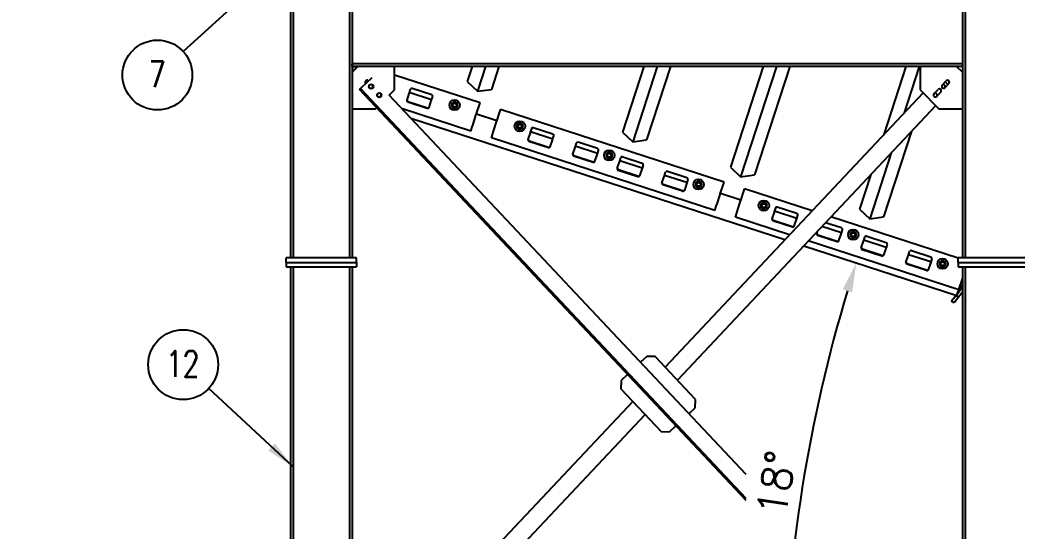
# Model space of a CAD drawing. Header units: millimetres. Extents: x 0 to 55611, y 0 to 32827.
# Drawn here: x 18248 to 22491, y 23633 to 25809 of the extents above; entities that cross this region are included whole.
import ezdxf

# ---------------------------------------------------------------- set-up
doc = ezdxf.new("R2010")
doc.units = ezdxf.units.MM
doc.header["$LTSCALE"] = 10
doc.header["$PDSIZE"] = -1
doc.linetypes.add('SLD-Continua', pattern=[0])
for name, color, linetype in [('EQUIPO', 30, 'SLD-Continua'), ('SLD-0_0', 7, 'SLD-Continua'), ('STRUC', 5, 'SLD-Continua')]:
    doc.layers.add(name, color=color, linetype=linetype)
doc.styles.add('1', font='romans.shx', dxfattribs={"height": 125})
doc.styles.add('SLDTEXTSTYLE18', font='romans.shx', dxfattribs={"width": 0.75})
doc.dimstyles.new('50', dxfattribs={"dimscale": 0, "dimtxt": 125, "dimasz": 125, "dimexe": 125, "dimexo": 125, "dimgap": 50, "dimtad": 1, "dimdec": 0, "dimlfac": 49.861111, "dimzin": 1, "dimtxsty": '1', "dimcen": 2.5, "dimclrd": 1, "dimclre": 1, "dimadec": 0, "dimazin": 0, "dimtfac": 1, "dimtdec": 0, "dimtmove": 0, "dimatfit": 3, "dimfxl": 1, "dimtzin": 1, "dimarcsym": 0})

# ---------------------------------------------------------------- blocks, each defined once
blk = doc.blocks.new('SW_NOTE_0_9')
at = {"layer": 'SLD-0_0', "color": 0}
blk.add_circle((-108.8, 101.3), 148.7, dxfattribs=at)
at = {"layer": 'SLD-0_0', "color": 0, "insert": (-111.1, 160.8), "char_height": 111.12, "attachment_point": 2, "style": 'SLDTEXTSTYLE18'}
blk.add_mtext('12', dxfattribs=at)
blk = doc.blocks.new('SW_NOTE_0_13')
at = {"layer": 'SLD-0_0', "color": 0}
blk.add_circle((-109.9, -100.2), 148.7, dxfattribs=at)
at = {"layer": 'SLD-0_0', "color": 0, "insert": (-111, -40.7), "char_height": 111.1, "attachment_point": 2, "style": 'SLDTEXTSTYLE18'}
blk.add_mtext('7', dxfattribs=at)
blk = doc.blocks.new('*D107')
at = {"color": 1, "lineweight": -2, "transparency": 16777216}
for p, q in [((17583.4, 28887.9), (17583.4, 31015.6)), ((29013, 23894.3), (29013, 31015.6)), ((28888, 30890.6), (17708.4, 30890.6))]:
    blk.add_line(p, q, dxfattribs=at)
at = {"color": 1, "transparency": 16777216}
for points in [[(17708.4, 30911.4), (17708.4, 30869.8), (17583.4, 30890.6)], [(28888, 30911.4), (28888, 30869.8), (29013, 30890.6)]]:
    blk.add_solid(points, dxfattribs=at)
at = {"layer": 'Defpoints', "color": 0, "transparency": 16777216}
for p in [(17583.4, 30890.6), (17583.4, 28762.9), (29013, 23769.3)]:
    blk.add_point(p, dxfattribs=at)
at = {"color": 0, "transparency": 16777216, "insert": (23298.2, 31003.1), "char_height": 125, "attachment_point": 5, "style": '1'}
blk.add_mtext('11430', dxfattribs=at)
blk = doc.blocks.new('*D110')
at = {"color": 1, "lineweight": -2, "transparency": 16777216}
for p, q in [((20926, 28448.7), (20926, 30587.3)), ((29013, 23894.3), (29013, 30587.3)), ((21051, 30462.3), (28888, 30462.3))]:
    blk.add_line(p, q, dxfattribs=at)
at = {"color": 1, "transparency": 16777216}
for points in [[(21051, 30483.1), (21051, 30441.4), (20926, 30462.3)], [(28888, 30483.1), (28888, 30441.4), (29013, 30462.3)]]:
    blk.add_solid(points, dxfattribs=at)
at = {"layer": 'Defpoints', "color": 0, "transparency": 16777216}
for p in [(29013, 30462.3), (20926, 28323.7), (29013, 23769.3)]:
    blk.add_point(p, dxfattribs=at)
at = {"color": 0, "transparency": 16777216, "insert": (24969.5, 30574.8), "char_height": 125, "attachment_point": 5, "style": '1'}
blk.add_mtext('8087', dxfattribs=at)
blk = doc.blocks.new('*D113')
at = {"color": 1, "lineweight": -2, "transparency": 16777216}
blk.add_arc((27762.6, 22838.4), 6262.4, 163.12886, 178.85634, dxfattribs=at)
at = {"color": 1, "transparency": 16777216}
for points in [[(21749.9, 24662.2), (21789.6, 24649.7), (21807.2, 24775.2)], [(21522.3, 22963.2), (21480.6, 22963.6), (21500.2, 22838.4)]]:
    blk.add_solid(points, dxfattribs=at)
at = {"layer": 'Defpoints', "color": 0, "transparency": 16777216}
for p in [(21583.5, 24847.9), (22235.7, 24635.8), (21637.3, 24141.5), (18028.3, 22838.4), (23892.3, 22838.4)]:
    blk.add_point(p, dxfattribs=at)
at = {"color": 0, "transparency": 16777216, "insert": (21466.3, 23836.5), "char_height": 125, "attachment_point": 5, "rotation": 80.9926, "style": '1'}
blk.add_mtext('18°', dxfattribs=at)

msp = doc.modelspace()

# ---------------------------------------------------------------- linework, layer by layer
at = {"layer": 'EQUIPO', "linetype": 'SLD-Continua', "lineweight": 25}
for p, q in [((19664.2, 25588.9), (19664.2, 25611.2)), ((19676.9, 25601.6), (19676.9, 25611.2)), ((19682.3, 25611.2), (19682.3, 25607)), ((20172.8, 25611.2), (20151.8, 25546.8)), ((20229.4, 25611.2), (20195.1, 25505.7)), ((20286.1, 25611.2), (20254.3, 25513.5)), ((20903, 25611.2), (20812.3, 25332)), ((20959.7, 25611.2), (20855.6, 25290.9)), ((21016.4, 25611.2), (20914.7, 25298.7)), ((21410.7, 25611.2), (21271.3, 25182.7)), ((21467.3, 25611.2), (21314.7, 25141.6)), ((21524, 25611.2), (21373.8, 25149.4)), ((22018.5, 25611.2), (21924.3, 25321.6)), ((22075.1, 25611.2), (22010.9, 25413.8)), ((20205.9, 25456.2), (19841.4, 25574.7)), ((19909.2, 25513.9), (19904.5, 25499.3)), ((20000.3, 25491), (19917.2, 25518)), ((20151.8, 25546.8), (20195.1, 25505.7)), ((20195.1, 25505.7), (20254.3, 25513.5)), ((19903.4, 25496), (19894.3, 25467.8)), ((19904.5, 25499.3), (19903.4, 25496)), ((20000, 25469.7), (19904.9, 25500.6)), ((19989.4, 25436.9), (19998.5, 25465.1)), ((19998.5, 25465.1), (19999.6, 25468.4)), ((19999.6, 25468.4), (20004.3, 25483)), ((20166.7, 25335.4), (19875.2, 25430.2)), ((19898.5, 25460.2), (19981.5, 25433.2)), ((19899, 25461.8), (19982, 25434.8)), ((20090.9, 25458.7), (20084, 25446.8)), ((20084, 25446.8), (20090.9, 25434.9)), ((20104.6, 25458.7), (20090.9, 25458.7)), ((20090.9, 25434.9), (20104.6, 25434.9)), ((20097.7, 25460), (20097.7, 25459.2)), ((20097.7, 25459.2), (20097.7, 25458.7)), ((20097.8, 25459.2), (20097.8, 25460)), ((20097.8, 25459.2), (20097.8, 25458.7)), ((20111.5, 25446.8), (20104.6, 25458.7)), ((20104.6, 25434.9), (20111.5, 25446.8)), ((20189.8, 25406.5), (20203, 25447.1)), ((20203, 25447.1), (20205.9, 25456.2)), ((20290.5, 25418.7), (20293.4, 25427.7)), ((21244.4, 25118.4), (20293.4, 25427.7)), ((19911.4, 25391.7), (21503.4, 24874)), ((20174.8, 25360.3), (20188.7, 25403.3)), ((20188.7, 25403.3), (20189.8, 25406.5)), ((20277.7, 25379.4), (20190.2, 25407.9)), ((20276.2, 25374.8), (20277.3, 25378.1)), ((20277.3, 25378.1), (20290.5, 25418.7)), ((20166.7, 25335.4), (20174.2, 25358.7)), ((20174.2, 25358.7), (20174.8, 25360.3)), ((20262.3, 25331.9), (20276.2, 25374.8)), ((20368.5, 25368.4), (20361.7, 25356.5)), ((20361.7, 25356.5), (20368.5, 25344.6)), ((20382.3, 25368.4), (20368.5, 25368.4)), ((20368.5, 25344.6), (20382.3, 25344.6)), ((20375.4, 25369.6), (20375.4, 25368.9)), ((20375.4, 25368.9), (20375.4, 25368.4)), ((20375.5, 25368.9), (20375.5, 25369.6)), ((20375.5, 25368.9), (20375.5, 25368.4)), ((20389.2, 25356.5), (20382.3, 25368.4)), ((20382.3, 25344.6), (20389.2, 25356.5)), ((20424.7, 25346.3), (20419.9, 25331.7)), ((20515.7, 25323.3), (20432.7, 25350.3)), ((22042.3, 25335.8), (21923.5, 24970.6)), ((20254.2, 25306.9), (20261.7, 25330.2)), ((21205.1, 24997.7), (20254.2, 25306.9)), ((20261.7, 25330.2), (20262.3, 25331.9)), ((20418.9, 25328.4), (20409.7, 25300.2)), ((20414.4, 25294.2), (20497.5, 25267.2)), ((20419.9, 25331.7), (20418.9, 25328.4)), ((20515.5, 25302.1), (20420.4, 25333)), ((20504.8, 25269.2), (20514, 25297.5)), ((20514, 25297.5), (20515, 25300.8)), ((20515, 25300.8), (20519.8, 25315.3)), ((20812.3, 25332), (20855.6, 25290.9)), ((20855.6, 25290.9), (20914.7, 25298.7)), ((20413.9, 25292.6), (20496.9, 25265.6)), ((20609.1, 25266.6), (20599.9, 25238.3)), ((20610.1, 25269.8), (20609.1, 25266.6)), ((20614.9, 25284.4), (20610.1, 25269.8)), ((20705.7, 25240.2), (20610.6, 25271.2)), ((20705.9, 25261.5), (20622.9, 25288.5)), ((20705.2, 25238.9), (20710, 25253.5)), ((20604.1, 25230.7), (20687.1, 25203.7)), ((20604.6, 25232.4), (20687.6, 25205.4)), ((20695, 25207.4), (20704.2, 25235.6)), ((20704.2, 25235.6), (20705.2, 25238.9)), ((20748.9, 25244.7), (20742.1, 25232.8)), ((20742.1, 25232.8), (20748.9, 25220.8)), ((20762.7, 25244.7), (20748.9, 25244.7)), ((20748.9, 25220.8), (20762.7, 25220.8)), ((20755.8, 25245.9), (20755.8, 25245.2)), ((20755.8, 25245.2), (20755.8, 25244.7)), ((20755.9, 25245.2), (20755.9, 25245.9)), ((20755.9, 25245.2), (20755.9, 25244.7)), ((20769.6, 25232.8), (20762.7, 25244.7)), ((20762.7, 25220.8), (20769.6, 25232.8)), ((20799.3, 25204.7), (20800.3, 25208)), ((20800.3, 25208), (20805.1, 25222.6)), ((20895.9, 25178.4), (20800.8, 25209.3)), ((20813.1, 25226.6), (20896.1, 25199.6)), ((21955.6, 25243.7), (21864.3, 24962.9)), ((20790.1, 25176.5), (20799.3, 25204.7)), ((20877.3, 25141.9), (20794.3, 25168.9)), ((20877.8, 25143.5), (20794.8, 25170.5)), ((20894.4, 25173.8), (20885.2, 25145.5)), ((20895.4, 25177.1), (20894.4, 25173.8)), ((20900.2, 25191.6), (20895.4, 25177.1)), ((21271.3, 25182.7), (21314.7, 25141.6)), ((20980.3, 25114.6), (20989.5, 25142.9)), ((20989.5, 25142.9), (20990.5, 25146.1)), ((20990.5, 25146.1), (20995.3, 25160.7)), ((21086.1, 25116.5), (20991, 25147.5)), ((21003.3, 25164.8), (21086.3, 25137.8)), ((21090.4, 25129.8), (21085.6, 25115.2)), ((21314.7, 25141.6), (21373.8, 25149.4)), ((21869, 25151.6), (21821, 25004)), ((21067.5, 25080), (20984.5, 25107)), ((21068, 25081.7), (20985, 25108.7)), ((21084.6, 25111.9), (21075.4, 25083.7)), ((21085.6, 25115.2), (21084.6, 25111.9)), ((21129.3, 25121), (21122.4, 25109.1)), ((21122.4, 25109.1), (21129.3, 25097.1)), ((21143.1, 25121), (21129.3, 25121)), ((21129.3, 25097.1), (21143.1, 25097.1)), ((21136.2, 25122.2), (21136.2, 25121.4)), ((21136.2, 25121.4), (21136.2, 25121)), ((21136.3, 25121.4), (21136.3, 25122.2)), ((21136.3, 25121.4), (21136.3, 25121)), ((21150, 25109.1), (21143.1, 25121)), ((21143.1, 25097.1), (21150, 25109.1)), ((21228.3, 25068.8), (21241.5, 25109.4)), ((21241.5, 25109.4), (21244.4, 25118.4)), ((21315.8, 25040.4), (21329, 25080.9)), ((21329, 25080.9), (21331.9, 25090)), ((21618.8, 24996.7), (21331.9, 25090)), ((21213.2, 25022.6), (21227.2, 25065.5)), ((21227.2, 25065.5), (21228.3, 25068.8)), ((21316.2, 25041.7), (21228.7, 25070.1)), ((21314.7, 25037.1), (21315.8, 25040.4)), ((21205.1, 24997.7), (21212.7, 25021)), ((21212.7, 25021), (21213.2, 25022.6)), ((21300.7, 24994.2), (21314.7, 25037.1)), ((21407, 25030.7), (21400.1, 25018.7)), ((21400.1, 25018.7), (21407, 25006.8)), ((21420.8, 25030.7), (21407, 25030.7)), ((21407, 25006.8), (21420.8, 25006.8)), ((21413.9, 25031.9), (21413.9, 25031.1)), ((21413.9, 25031.1), (21413.9, 25030.7)), ((21414, 25031.1), (21414, 25031.9)), ((21414, 25031.1), (21414, 25030.7)), ((21427.6, 25018.7), (21420.8, 25030.7)), ((21420.8, 25006.8), (21427.6, 25018.7)), ((21463.1, 25008.5), (21458.4, 24994)), ((21554.2, 24985.6), (21471.1, 25012.6)), ((21821, 25004), (21864.3, 24962.9)), ((21292.6, 24969.2), (21300.2, 24992.5)), ((21522.7, 24894.4), (21292.6, 24969.2)), ((21300.2, 24992.5), (21300.7, 24994.2)), ((21457.3, 24990.7), (21448.2, 24962.5)), ((21452.4, 24954.9), (21535.4, 24927.9)), ((21452.9, 24956.5), (21535.9, 24929.5)), ((21458.4, 24994), (21457.3, 24990.7)), ((21553.9, 24964.4), (21458.8, 24995.3)), ((21543.3, 24931.5), (21552.4, 24959.8)), ((21552.4, 24959.8), (21553.5, 24963.1)), ((21553.5, 24963.1), (21558.2, 24977.6)), ((22240.3, 24794.6), (21698.9, 24970.6)), ((21864.3, 24962.9), (21923.5, 24970.6)), ((21744.1, 24902.5), (21660.5, 24929.7)), ((21744.4, 24923.8), (21675.8, 24946.1)), ((21743.7, 24901.2), (21748.4, 24915.8)), ((21641.1, 24909.2), (21638.4, 24900.6)), ((21642.6, 24893), (21725.6, 24866)), ((21643.1, 24894.7), (21726.1, 24867.7)), ((21733.4, 24869.7), (21742.6, 24897.9)), ((21742.6, 24897.9), (21743.7, 24901.2)), ((21787.4, 24906.9), (21780.5, 24895)), ((21780.5, 24895), (21787.4, 24883.1)), ((21801.1, 24906.9), (21787.4, 24906.9)), ((21787.4, 24883.1), (21801.1, 24883.1)), ((21794.3, 24908.2), (21794.3, 24907.4)), ((21794.3, 24907.4), (21794.3, 24906.9)), ((21794.4, 24907.4), (21794.4, 24908.2)), ((21794.4, 24907.4), (21794.4, 24906.9)), ((21808, 24895), (21801.1, 24906.9)), ((21801.1, 24883.1), (21808, 24895)), ((21837.7, 24867), (21838.8, 24870.3)), ((21838.8, 24870.3), (21843.5, 24884.8)), ((21934.3, 24840.7), (21839.2, 24871.6)), ((21851.5, 24888.9), (21934.6, 24861.9)), ((21583.5, 24847.9), (22235.7, 24635.8)), ((22243.6, 24660), (21602.8, 24868.4)), ((21828.5, 24838.8), (21837.7, 24867)), ((21915.8, 24804.2), (21832.8, 24831.2)), ((21916.3, 24805.8), (21833.3, 24832.8)), ((21932.8, 24836.1), (21923.6, 24807.8)), ((21933.9, 24839.3), (21932.8, 24836.1)), ((21938.6, 24853.9), (21933.9, 24839.3)), ((22041.7, 24827.1), (22124.8, 24800.1)), ((22259.1, 24863.5), (22258.5, 24861.7)), ((22258.5, 24861.7), (22259.1, 24861.1)), ((22018.7, 24776.9), (22027.9, 24805.1)), ((22027.9, 24805.1), (22029, 24808.4)), ((22029, 24808.4), (22033.7, 24823)), ((22124.5, 24778.8), (22029.4, 24809.7)), ((22128.8, 24792.1), (22124.1, 24777.5)), ((22174.7, 24784.5), (22174.7, 24783.7)), ((22174.7, 24783.7), (22174.7, 24783.2)), ((22174.8, 24783.7), (22174.8, 24784.5)), ((22174.8, 24783.7), (22174.8, 24783.2)), ((22106, 24742.3), (22023, 24769.3)), ((22106.5, 24744), (22023.5, 24771)), ((22123, 24774.2), (22113.8, 24746)), ((22124.1, 24777.5), (22123, 24774.2)), ((22167.8, 24783.2), (22160.9, 24771.3)), ((22160.9, 24771.3), (22167.8, 24759.4)), ((22181.5, 24783.2), (22167.8, 24783.2)), ((22167.8, 24759.4), (22181.5, 24759.4)), ((22188.4, 24771.3), (22181.5, 24783.2)), ((22181.5, 24759.4), (22188.4, 24771.3)), ((22251.7, 24684.9), (22259.1, 24707.5)), ((22235.7, 24635.8), (22243.6, 24660)), ((22259.1, 24671.1), (22238.8, 24645.2)), ((22247.6, 24656.4), (22243.5, 24659.6)), ((22243.6, 24660), (22251.2, 24683.3)), ((22243.6, 24660), (22259.1, 24679.8)), ((22251.2, 24683.3), (22251.7, 24684.9)), ((22231.9, 24636.4), (22213.1, 24612.3)), ((22241.9, 24628.6), (22223.2, 24604.5)), ((22232.3, 24636.9), (22231.9, 24636.4)), ((22241.9, 24628.6), (22231.9, 24636.4)), ((22259.1, 24650.5), (22241.9, 24628.6)), ((22257.6, 24648.6), (22259.1, 24647.4)), ((22223.2, 24604.5), (22213.1, 24612.3))]:
    msp.add_line(p, q, dxfattribs=at)
at = {"layer": 'EQUIPO', "linetype": 'SLD-Continua', "lineweight": 25, "flags": 128}
for points in [[(20097.7, 25459.2), (20095.6, 25459), (20094.8, 25458.8)], [(20101, 25458.7), (20099.9, 25459), (20097.8, 25459.2)], [(20375.4, 25368.9), (20373.3, 25368.7), (20372.5, 25368.5)], [(20378.6, 25368.4), (20377.6, 25368.7), (20375.5, 25368.9)], [(20755.8, 25245.2), (20753.7, 25245), (20752.9, 25244.8)], [(20759, 25244.7), (20758, 25245), (20755.9, 25245.2)], [(21136.2, 25121.4), (21134.1, 25121.3), (21133.3, 25121.1)], [(21139.4, 25121), (21138.4, 25121.3), (21136.3, 25121.4)], [(21413.9, 25031.1), (21411.8, 25031), (21411, 25030.8)], [(21417.1, 25030.7), (21416.1, 25030.9), (21414, 25031.1)], [(21794.3, 24907.4), (21792.2, 24907.3), (21791.4, 24907.1)], [(21797.5, 24907), (21796.5, 24907.2), (21794.4, 24907.4)], [(22174.7, 24783.7), (22172.6, 24783.6), (22171.8, 24783.4)], [(22177.9, 24783.3), (22176.9, 24783.5), (22174.8, 24783.7)]]:
    msp.add_lwpolyline(points, dxfattribs=at)
at = {"layer": 'EQUIPO', "linetype": 'SLD-Continua', "lineweight": 25}
for centre, radius in [((20097.7, 25446.8), 22.2), ((20097.7, 25446.8), 11.8), ((20097.7, 25446.8), 7.94), ((20375.4, 25356.5), 22.2), ((20375.4, 25356.5), 11.8), ((20375.4, 25356.5), 7.94), ((20755.8, 25232.8), 22.2), ((20755.8, 25232.8), 11.8), ((20755.8, 25232.8), 7.94), ((21136.2, 25109.1), 22.2), ((21136.2, 25109.1), 11.8), ((21136.2, 25109.1), 7.94), ((21413.9, 25018.7), 22.2), ((21413.9, 25018.7), 11.8), ((21413.9, 25018.7), 7.94), ((21794.3, 24895), 22.2), ((21794.3, 24895), 11.8), ((21794.3, 24895), 7.94), ((22174.7, 24771.3), 22.2), ((22174.7, 24771.3), 11.8), ((22174.7, 24771.3), 7.94)]:
    msp.add_circle(centre, radius, dxfattribs=at)
for centre, radius, start, end in [((19915.3, 25511.9), 6.35, 71.9852, 161.9852), ((19900.2, 25466.1), 6.15, 164.0754, 253.933), ((19900.7, 25467.7), 6.15, 164.0754, 253.933), ((19998.3, 25484.9), 6.35, 341.9852, 71.9852), ((19983.6, 25439), 6.15, 250.0374, 339.895), ((19984.1, 25440.6), 6.15, 250.0374, 339.895), ((20097.7, 25446.8), 13.2, 125.891, 174.1824), ((20097.7, 25446.8), 13.2, 185.3135, 233.8727), ((20097.7, 25446.8), 13.2, 244.8017, 294.0035), ((20097.7, 25446.8), 13.2, 90, 114.9464), ((20097.7, 25446.8), 13.2, 65.7944, 89.5488), ((20097.7, 25446.8), 13.2, 6.2132, 54.7732), ((20097.7, 25446.8), 13.2, 305.934, 355.0916), ((20375.4, 25356.5), 13.2, 125.891, 174.1824), ((20375.4, 25356.5), 13.2, 185.3135, 233.8727), ((20375.4, 25356.5), 13.2, 244.8017, 294.0035), ((20375.4, 25356.5), 13.2, 90, 114.9464), ((20375.4, 25356.5), 13.2, 65.7944, 89.5488), ((20375.4, 25356.5), 13.2, 6.2132, 54.7732), ((20375.4, 25356.5), 13.2, 305.934, 355.0916), ((20430.7, 25344.3), 6.35, 71.9852, 161.9852), ((20415.6, 25298.5), 6.15, 164.0754, 253.933), ((20416.1, 25300.1), 6.15, 164.0754, 253.933), ((20513.7, 25317.3), 6.35, 341.9852, 71.9852), ((20499, 25271.4), 6.15, 250.0374, 339.895), ((20499.6, 25273), 6.15, 250.0374, 339.895), ((20620.9, 25282.4), 6.35, 71.9852, 161.9852), ((20703.9, 25255.4), 6.35, 341.9852, 71.9852), ((20605.8, 25236.6), 6.15, 164.0754, 253.933), ((20606.3, 25238.3), 6.15, 164.0754, 253.933), ((20689.7, 25211.1), 6.15, 250.0374, 339.895), ((20755.8, 25232.8), 13.2, 125.891, 174.1824), ((20755.8, 25232.8), 13.2, 185.3135, 233.8727), ((20755.8, 25232.8), 13.2, 90, 114.9464), ((20755.8, 25232.8), 13.2, 244.8017, 294.0035), ((20755.8, 25232.8), 13.2, 65.7944, 89.5488), ((20755.8, 25232.8), 13.2, 6.2132, 54.7732), ((20755.8, 25232.8), 13.2, 305.934, 355.0916), ((20811.1, 25220.6), 6.35, 71.9852, 161.9852), ((20689.2, 25209.5), 6.15, 250.0374, 339.895), ((20796, 25174.8), 6.15, 164.0754, 253.933), ((20796.5, 25176.4), 6.15, 164.0754, 253.933), ((20894.1, 25193.6), 6.35, 341.9852, 71.9852), ((20879.4, 25147.7), 6.15, 250.0374, 339.895), ((20879.9, 25149.3), 6.15, 250.0374, 339.895), ((21001.3, 25158.7), 6.35, 71.9852, 161.9852), ((21084.3, 25131.7), 6.35, 341.9852, 71.9852), ((20986.2, 25112.9), 6.15, 164.0754, 253.933), ((20986.7, 25114.6), 6.15, 164.0754, 253.933), ((21069.6, 25085.8), 6.15, 250.0374, 339.895), ((21070.1, 25087.4), 6.15, 250.0374, 339.895), ((21136.2, 25109.1), 13.2, 125.891, 174.1824), ((21136.2, 25109.1), 13.2, 185.3135, 233.8727), ((21136.2, 25109.1), 13.2, 90, 114.9464), ((21136.2, 25109.1), 13.2, 244.8017, 294.1082), ((21136.2, 25109.1), 13.2, 65.7944, 89.5488), ((21136.2, 25109.1), 13.2, 6.2132, 54.7732), ((21136.2, 25109.1), 13.2, 305.934, 355.0916), ((21413.9, 25018.7), 13.2, 125.891, 174.1824), ((21413.9, 25018.7), 13.2, 185.3135, 233.8727), ((21413.9, 25018.7), 13.2, 90, 114.9464), ((21413.9, 25018.7), 13.2, 244.8017, 294.0035), ((21413.9, 25018.7), 13.2, 65.7944, 89.5488), ((21413.9, 25018.7), 13.2, 6.2132, 54.7732), ((21413.9, 25018.7), 13.2, 305.934, 355.0916), ((21469.2, 25006.6), 6.35, 71.9852, 161.9852), ((21454.1, 24960.8), 6.15, 164.0754, 253.933), ((21454.6, 24962.4), 6.15, 164.0754, 253.933), ((21552.2, 24979.6), 6.35, 341.9852, 71.9852), ((21537.5, 24933.6), 6.15, 250.0374, 339.895), ((21538, 24935.3), 6.15, 250.0374, 339.895), ((21742.4, 24917.7), 6.35, 341.9852, 71.9852), ((21644.3, 24898.9), 6.15, 164.0754, 253.933), ((21644.8, 24900.6), 6.15, 164.0754, 253.933), ((21727.7, 24871.8), 6.15, 250.0374, 339.895), ((21728.2, 24873.4), 6.15, 250.0374, 339.895), ((21794.3, 24895), 13.2, 185.3135, 233.8727), ((21794.3, 24895), 13.2, 125.891, 174.1824), ((21794.3, 24895), 13.2, 90, 114.9464), ((21794.3, 24895), 13.2, 244.8017, 294.0035), ((21794.3, 24895), 13.2, 65.7944, 89.5488), ((21794.3, 24895), 13.2, 6.2132, 54.7732), ((21794.3, 24895), 13.2, 305.934, 355.0916), ((21849.6, 24882.9), 6.35, 71.9852, 161.9852), ((21834.5, 24837.1), 6.15, 164.0754, 253.933), ((21835, 24838.7), 6.15, 164.0754, 253.933), ((21932.6, 24855.9), 6.35, 341.9852, 71.9852), ((22039.8, 24821), 6.35, 71.9852, 161.9852), ((21917.9, 24809.9), 6.15, 250.0374, 339.895), ((21918.4, 24811.6), 6.15, 250.0374, 339.895), ((22122.8, 24794), 6.35, 341.9852, 71.9852), ((22174.7, 24771.3), 13.2, 90, 114.9464), ((22174.7, 24771.3), 13.2, 65.7944, 89.5488), ((22024.7, 24775.2), 6.15, 164.0754, 253.933), ((22025.2, 24776.9), 6.15, 164.0754, 253.933), ((22108.1, 24748.1), 6.15, 250.0374, 339.895), ((22108.6, 24749.7), 6.15, 250.0374, 339.895), ((22174.7, 24771.3), 13.2, 125.891, 174.1824), ((22174.7, 24771.3), 13.2, 185.3135, 233.8727), ((22174.7, 24771.3), 13.2, 244.8017, 294.1082), ((22174.7, 24771.3), 13.2, 6.2132, 54.7732), ((22174.7, 24771.3), 13.2, 305.934, 355.0916)]:
    msp.add_arc(centre, radius, start, end, dxfattribs=at)
at = {"layer": 'STRUC', "linetype": 'SLD-Continua', "lineweight": 25}
for p, q in [((19399.1, 27555.3), (19399.1, 24795.9)), ((19410.2, 27555.3), (19410.2, 24795.9)), ((19650.3, 27476.4), (19650.3, 24795.9)), ((19661.4, 27472.4), (19661.4, 24795.9)), ((22259.1, 26525.9), (22259.1, 24795.9)), ((22270.2, 26521.9), (22270.2, 24795.9)), ((19661.4, 25611.2), (19661.4, 25622.3)), ((22259.1, 25622.3), (19661.4, 25622.3)), ((22259.1, 25611.2), (19661.4, 25611.2)), ((19686.4, 25611.2), (19661.4, 25586.2)), ((19841.4, 25511.2), (19841.4, 25611.2)), ((22079.1, 25611.2), (22079.1, 25511.2)), ((22259.1, 25586.2), (22234.1, 25611.2)), ((22259.1, 25622.3), (22259.1, 25611.2)), ((19703.2, 25522.7), (19746, 25562.9)), ((19731.4, 25549.2), (19730.5, 25550.1)), ((19746, 25562.9), (19747.4, 25564.2)), ((22172.6, 25531.6), (22190, 25550.1)), ((19692.8, 25512.9), (19695.1, 25515.1)), ((21337.9, 23763.2), (19692.8, 25512.9)), ((19695.1, 25515.1), (19697.4, 25517.3)), ((19697.4, 25517.3), (19703.2, 25522.7)), ((21337.9, 23772.4), (19697.4, 25517.3)), ((19719, 25539.2), (19719.8, 25538.3)), ((19733.3, 25523.9), (19736.4, 25520.7)), ((19747.9, 25531.6), (19744.9, 25534.8)), ((19818.7, 25488.4), (19841.4, 25511.2)), ((22079.1, 25511.2), (22159.1, 25431.2)), ((22137.8, 25494.5), (22155.2, 25513)), ((22201.5, 25539.2), (22184.1, 25520.7)), ((22197.3, 25534.7), (22185.7, 25545.5)), ((19767.6, 25487.5), (19771.2, 25483.7)), ((19782.7, 25494.5), (19779.1, 25498.4)), ((21337.9, 23874.4), (19819.6, 25489.3)), ((22091.2, 25499.1), (20993.3, 24331.4)), ((22166.7, 25502.2), (22149.3, 25483.7)), ((19661.4, 25431.2), (19761.4, 25431.2)), ((19761.4, 25431.2), (19765.7, 25435.4)), ((22145.1, 25445.2), (21045.6, 24275.7)), ((22159.1, 25431.2), (22259.1, 25431.2)), ((19380.3, 24776.9), (19380.3, 24795.9)), ((19680.3, 24795.9), (19380.3, 24795.9)), ((19680.3, 24776.9), (19680.3, 24795.9)), ((22240.3, 24776.9), (22240.3, 24795.9)), ((22540.3, 24795.9), (22240.3, 24795.9)), ((19380.3, 24776.9), (19380.3, 24757.8)), ((19380.3, 24776.9), (19680.3, 24776.9)), ((19380.3, 24757.8), (19680.3, 24757.8)), ((19399.1, 24757.8), (19399.1, 22849.6)), ((19410.2, 24757.8), (19410.2, 22849.6)), ((19650.3, 24757.8), (19650.3, 22849.6)), ((19661.4, 24757.8), (19661.4, 22849.6)), ((19680.3, 24776.9), (19680.3, 24757.8)), ((22240.3, 24776.9), (22540.3, 24776.9)), ((22240.3, 24776.9), (22240.3, 24757.8)), ((22240.3, 24757.8), (22540.3, 24757.8)), ((22259.1, 24757.8), (22259.1, 22849.6)), ((22270.2, 24757.8), (22270.2, 22849.6)), ((20916.2, 24376.9), (20889.3, 24351.6)), ((20951.5, 24375.8), (20916.2, 24376.9)), ((21122.8, 24193.6), (20951.5, 24375.8)), ((20833.8, 24299.4), (20806.9, 24274.1)), ((20806.9, 24274.1), (20805.8, 24238.8)), ((20805.8, 24238.8), (20977, 24056.6)), ((21121.7, 24158.3), (21122.8, 24193.6)), ((20856, 24185.4), (19765.5, 23025.5)), ((21094.8, 24133), (21121.7, 24158.3)), ((20908.3, 24129.7), (19819.4, 22971.6)), ((21012.4, 24055.5), (21039.3, 24080.8)), ((20977, 24056.6), (21012.4, 24055.5))]:
    msp.add_line(p, q, dxfattribs=at)
for centre in [(19742.7, 25525.5), (19777, 25489.1)]:
    msp.add_circle(centre, 9.53, dxfattribs=at)
for centre, start, end in [((19724.8, 25544.6), 43.2347, 223.2347), ((22195.7, 25544.6), 316.7653, 136.7653), ((19742.2, 25526.1), 223.2347, 43.2347), ((22161, 25507.6), 316.7653, 136.7653), ((22178.4, 25526.1), 136.7653, 316.7653), ((22177.8, 25525.5), 319.6538, 133.8767), ((19777, 25489.1), 223.2347, 43.2347), ((22143.6, 25489.1), 136.7653, 316.7653), ((22143.6, 25489.1), 316.7653, 136.7653)]:
    msp.add_arc(centre, 7.94, start, end, dxfattribs=at)

# ---------------------------------------------------------------- block references
at = {"layer": 'SLD-0_0'}
for name, p in [('SW_NOTE_0_13', (18942.6, 25674.8)), ('SW_NOTE_0_9', (19051.2, 24240.4))]:
    msp.add_blockref(name, p, dxfattribs=at)

# ---------------------------------------------------------------- dimensions: what is measured, and where the dimension line sits
for base, p1, p2, override, picture, middle in [((17583.4, 30890.6), (29013, 23769.3), (17583.4, 28762.9), {"dimscale": 1, "dimlfac": 1}, '*D107', (23298.2, 31003.1)), ((29013, 30462.3), (20926, 28323.7), (29013, 23769.3), {"dimscale": 1, "dimlfac": 1, "dimtmove": 1}, '*D110', (24969.5, 30574.8))]:
    dim = msp.add_linear_dim(base=base, p1=p1, p2=p2, dimstyle='50', override=override)
    dim.commit()
    dim.dimension.update_dxf_attribs({"geometry": picture, "text_midpoint": middle})
dim = msp.add_angular_dim_2l(base=(21637.3, 24141.5), line1=((23892.3, 22838.4), (18028.3, 22838.4)), line2=((21583.5, 24847.9), (22235.7, 24635.8)), dimstyle='50', override={"dimscale": 1, "dimlfac": 1})
dim.commit()
dim.dimension.update_dxf_attribs({"geometry": '*D113', "text_midpoint": (21466.3, 23836.5)})

# ---------------------------------------------------------------- leaders
for points in [[(20122, 26750.3), (18942.6, 25674.8)], [(19410.2, 23906.1), (19051.2, 24240.4)]]:
    msp.add_leader(points, dimstyle='50', override={"dimscale": 1, "dimlfac": 1})

doc.saveas('drawing.dxf')
